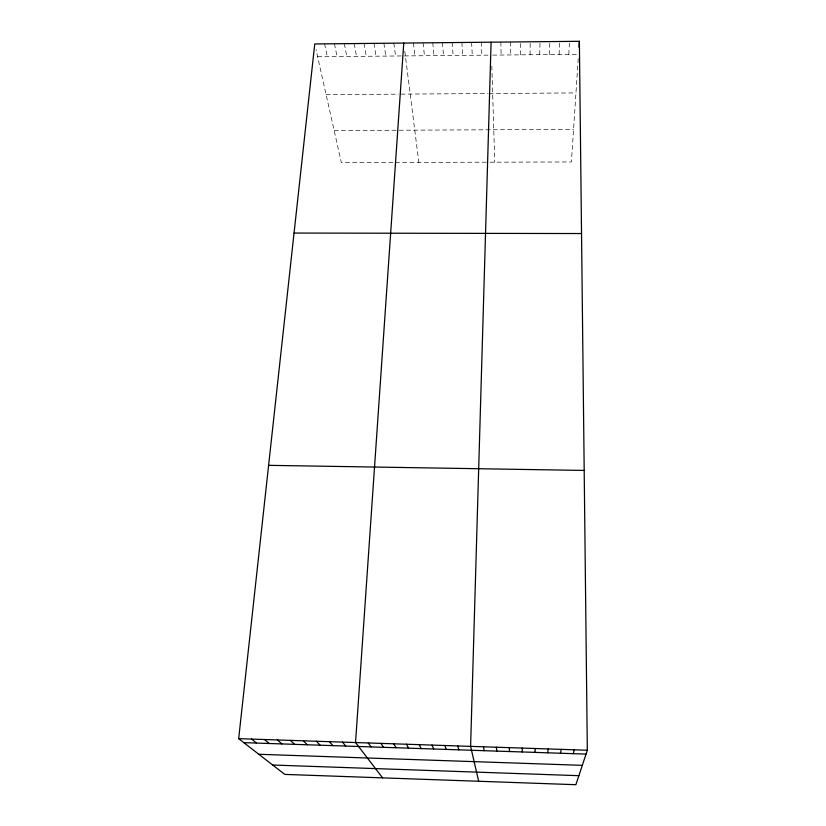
<?xml version="1.0" encoding="UTF-8"?>
<svg xmlns="http://www.w3.org/2000/svg" width="826" height="826" viewBox="0 0 826 826"><rect width="100%" height="100%" fill="white"/><g stroke="black" fill="none" stroke-linecap="round" stroke-linejoin="round"><path stroke-width="0.62" stroke-dasharray="4.13 3.1" d="M520.39 54.846L520.411 41.899M530.055 54.753L530.209 41.796M539.719 54.661L540.018 41.692M549.404 54.578L549.837 41.599M559.099 54.485L559.677 41.496M568.804 54.392L569.517 41.403M578.221 58.76L571.406 161.968L487.495 162.195M317.618 56.726L489.085 55.136M492.688 55.105L578.51 54.309M326.105 94.649L398.473 94.154M400.816 94.133L488.063 93.534M489.209 93.524L575.97 92.925M334.138 130.518L573.554 129.403M392.908 162.454L341.324 162.588L316.059 49.767M395.375 162.443L486.287 162.195M324.597 43.871L327.323 56.633M334.447 43.768L337.039 56.55M344.318 43.664L346.765 56.457M354.199 43.572L356.502 56.364M364.08 43.468L366.259 56.271M373.982 43.365L376.026 56.189M383.894 43.272L385.794 56.096M393.826 43.169L395.582 56.003M404.792 51.243L418.823 162.381M413.423 42.973L414.91 55.827M423.088 42.88L424.44 55.734M432.772 42.776L433.98 55.652M442.457 42.684L443.541 55.559M452.163 42.58L453.102 55.466M461.879 42.487L462.684 55.383M471.605 42.384L472.276 55.29M481.341 42.291L481.878 55.197M491.821 66.101L494.753 162.175M500.855 42.095L501.114 55.022M510.633 41.992L510.747 54.929"/><path stroke-width="1.24" d="M522.218 751.959L522.28 748.088M491.098 42.188L470.603 746.363L478.657 781.262M578.985 47.216L579.377 41.3L314.758 43.964L238.673 738.661L284.794 774.406L575.877 784.7L587.327 750.245L579.377 41.3M403.759 43.066L355.541 742.543L382.593 777.865M534.938 752.393L535.248 748.511M547.69 752.816L548.237 748.945M560.451 753.24L561.246 749.378M573.244 753.673L574.277 749.812M294.046 233.056L581.535 233.541M268.605 465.337L584.188 470.428M238.673 738.661L587.327 750.245M243.815 742.646L586.047 754.097M258.837 754.283L582.309 765.341M272.683 765.021L578.881 775.686M251.569 739.084L256.483 743.07M264.496 739.518L269.173 743.493M277.443 739.941L281.883 743.916M290.401 740.375L294.614 744.34M303.39 740.808L307.355 744.773M316.389 741.242L320.127 745.197M329.419 741.676L332.919 745.63M342.47 742.109L345.722 746.054M368.241 742.966L371.029 746.9M380.962 743.39L383.522 747.323M393.713 743.813L396.036 747.736M406.475 744.236L408.56 748.16M419.257 744.66L421.115 748.583M432.07 745.083L433.681 748.996M444.894 745.517L446.267 749.419M457.738 745.94L458.874 749.843M483.489 746.797L484.15 750.689M496.395 747.22L496.818 751.113M509.332 747.654L509.508 751.536"/></g></svg>
